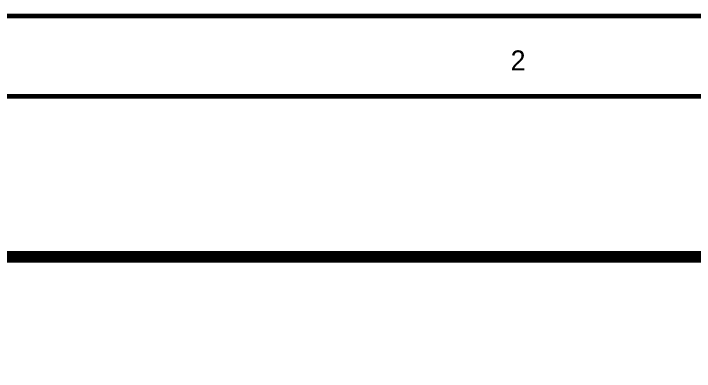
# Model space of a CAD drawing. Header units: inches. Extents: x 0 to 11, y 0 to 8.5.
# Drawn here: x 2.844 to 4.539, y 7.615 to 8.506 of the extents above; entities that cross this region are included whole.
import ezdxf

# ---------------------------------------------------------------- set-up
doc = ezdxf.new("R2010")
doc.units = ezdxf.units.IN
doc.header["$MEASUREMENT"] = 0
doc.layers.add('Sheet', color=255, linetype='Continuous')

msp = doc.modelspace()

# ---------------------------------------------------------------- linework, layer by layer
at = {"layer": 'Sheet'}
for points, const_width in [([(0.0013, 8.5), (10.9991, 8.5), (10.9991, 0), (0.0013, 0), (0.0013, 8.5)], 0.0118), ([(0.0013, 8.5), (0.0013, 0), (10.9991, 0), (10.9991, 8.5), (0.0013, 8.5), (0.0013, 8.5)], 0.0039), ([(0.201, 8.2998), (10.799, 8.2998), (10.799, 0.1997), (0.201, 0.1997), (0.201, 8.2998)], 0.0118), ([(0.201, 8.2998), (0.201, 0.1997), (10.799, 0.1997), (10.799, 8.2998), (0.201, 8.2998), (0.201, 8.2998)], 0.0039), ([(0.6013, 7.8999), (5.6001, 7.8999), (5.6001, 6.2999), (0.6013, 6.2999), (0.6013, 7.8999)], 0.0295)]:
    msp.add_lwpolyline(points, close=True, dxfattribs=dict(at, const_width=const_width))

# ---------------------------------------------------------------- texts
msp.add_text('2', height=0.05, dxfattribs=at).set_placement((4.0812, 8.3642))

doc.saveas('drawing.dxf')
